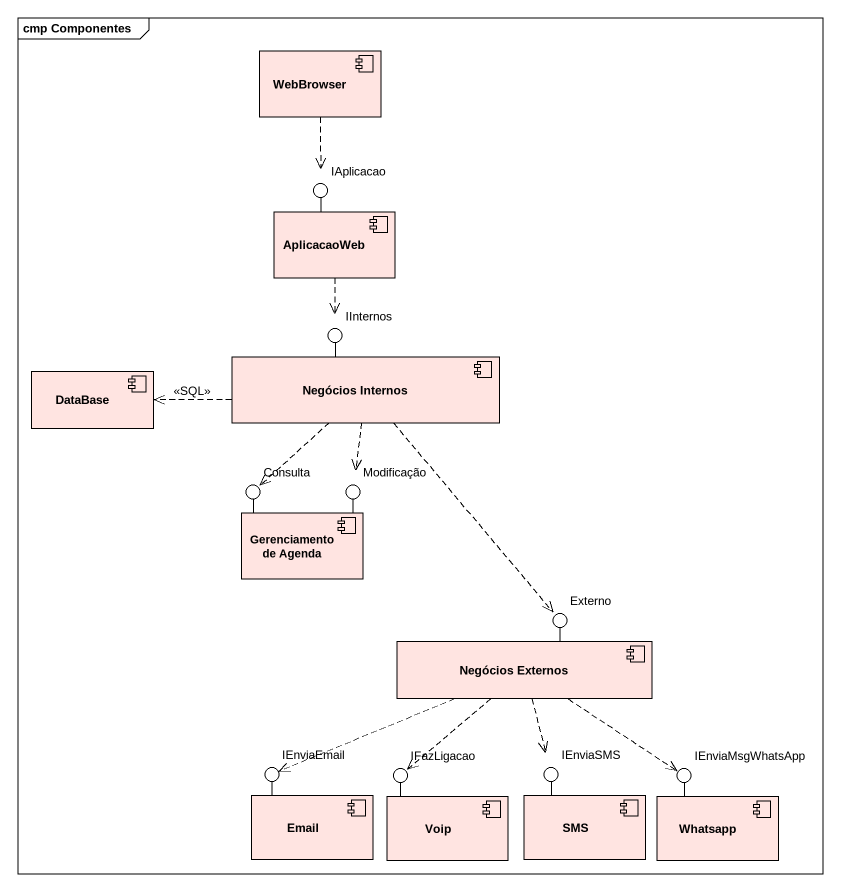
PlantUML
@startuml
mainframe cmp Componentes
component WebBrowser #FFE4E1
() IAplicacao #CC99FF
component AplicacaoWeb #FFE4E1
() IInternos #CC99FF
component "DataBase" as DataBase_ #FFE4E1
component "Negócios Internos" as Negócios_Internos #FFE4E1
() Consulta #CC99FF
() Modificação #CC99FF
component "Gerenciamento de Agenda" as Gerenciamento_de_Agenda #FFE4E1
() Externo #CC99FF
component "Negócios Externos" as Negócios_Externos #FFE4E1
() IEnviaEmail #CC99FF
() IFazLigacao #CC99FF
() IEnviaSMS #CC99FF
() IEnviaMsgWhatsApp #CC99FF
component Email #FFE4E1
component Voip #FFE4E1
component SMS #FFE4E1
component Whatsapp #FFE4E1
AplicacaoWeb -up- IAplicacao
Negócios_Internos -up- IInternos
Gerenciamento_de_Agenda -up- Consulta
Gerenciamento_de_Agenda -up- Modificação
Negócios_Externos -up- Externo
Email -up- IEnviaEmail
Voip -up- IFazLigacao
SMS -up- IEnviaSMS
Whatsapp -up- IEnviaMsgWhatsApp
WebBrowser ..> IAplicacao
AplicacaoWeb ..> IInternos
Negócios_Internos .left.> DataBase_ : <<SQL>>
Negócios_Internos ..> Consulta
Negócios_Internos ..> Modificação
Negócios_Internos ..> Externo
Negócios_Externos .left.> IEnviaEmail
Negócios_Externos ..> IFazLigacao
Negócios_Externos ..> IEnviaSMS
Negócios_Externos ..> IEnviaMsgWhatsApp
@enduml
